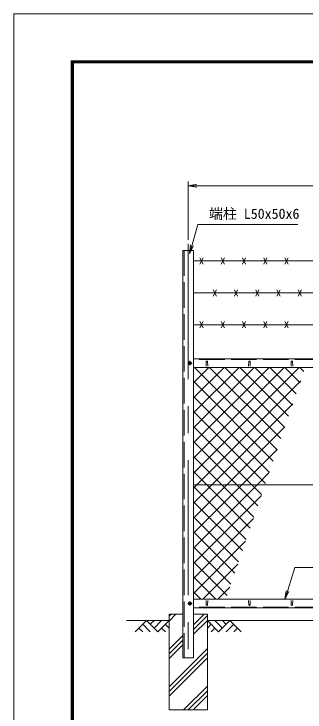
# Model space of a CAD drawing. Units: millimetres, scale not verified. Extents: x -4200 to 4200, y -2970 to 2970.
# Drawn here: x -4200 to -2830, y -311 to 2970 of the extents above; entities that cross this region are included whole.
import ezdxf
from ezdxf.enums import TextEntityAlignment as Align

# ---------------------------------------------------------------- set-up
doc = ezdxf.new("R2010")
doc.units = ezdxf.units.MM
doc.header["$LTSCALE"] = 20
doc.linetypes.add('DASHED', pattern=[7.5, 6, -1.5])
doc.linetypes.add('USER1', pattern=[50.8, 31.75, -6.35, 6.35, -6.35])
for name, color, linetype, lineweight in [('0-2_D-TTL', 7, 'Continuous', 9), ('0-3_D-STR1', 1, 'Continuous', 18), ('0-4_D-BMK', 2, 'USER1', 13), ('0-5_D-STR-DIM', 7, 'Continuous', 9), ('0-6_D-STR3', 3, 'Continuous', 13), ('0-7_D-BGD', 7, 'Continuous', 9), ('0-8_D-STR4', 7, 'Continuous', 9), ('0-9_D-DCR-HCH', 7, 'Continuous', 9), ('0-A_0', 7, 'Continuous', 9), ('0-B_D-STR2', 7, 'Continuous', 9), ('0-C_D-STR-TXT', 7, 'Continuous', 9)]:
    doc.layers.add(name, color=color, linetype=linetype, lineweight=lineweight)
doc.styles.add('ＭＳ ゴシック', font='')
doc.styles.get('ＭＳ ゴシック').set_extended_font_data('MS Gothic')

# ---------------------------------------------------------------- blocks, each defined once
blk = doc.blocks.new('_Open')
at = {"layer": '0-A_0'}
blk.add_line((-20, 3.33), (0, 0), dxfattribs=at)
blk.add_lwpolyline([(-20, -3.33), (0, 0), (-20, 0)], dxfattribs=at)

msp = doc.modelspace()

# ---------------------------------------------------------------- linework, layer by layer
at = {"layer": '0-2_D-TTL', "color": 2, "lineweight": 18}
for points in [[(-4200, 2970), (4200, 2970), (4200, -2970), (-4200, -2970)], [(-3930, 2750), (3930, 2750), (3930, -2750), (-3930, -2750)], [(-3927.5, 2747.5), (3927.5, 2747.5), (3927.5, -2747.5), (-3927.5, -2747.5)], [(-3925, 2745), (3925, 2745), (3925, -2745), (-3925, -2745)], [(-3922.5, 2742.5), (3922.5, 2742.5), (3922.5, -2742.5), (-3922.5, -2742.5)], [(-3920, 2740), (3920, 2740), (3920, -2740), (-3920, -2740)]]:
    msp.add_lwpolyline(points, close=True, dxfattribs=at)
at = {"layer": '0-3_D-STR1'}
for p, q in [((-3404.97, 1859.02), (-3404.97, -55.98)), ((-3354.97, 1859.02), (-3404.97, 1859.02)), ((-3354.97, -55.98), (-3354.97, 1859.02)), ((-1407.97, 1349.02), (-3354.97, 1349.02)), ((-3294.97, 1335.89), (-3295.72, 1314.39)), ((-3288.97, 1335.89), (-3288.22, 1314.39)), ((-3094.97, 1335.89), (-3095.72, 1314.39)), ((-3088.97, 1335.89), (-3088.22, 1314.39)), ((-2894.97, 1335.89), (-2895.72, 1314.39)), ((-2888.97, 1335.89), (-2888.22, 1314.39)), ((-3354.97, 1309.02), (-1407.97, 1309.02)), ((-3354.97, 219.02), (-1407.97, 219.02)), ((-3294.97, 192.15), (-3295.72, 213.65)), ((-3288.97, 192.15), (-3288.22, 213.65)), ((-3094.97, 192.15), (-3095.72, 213.65)), ((-3088.97, 192.15), (-3088.22, 213.65)), ((-2894.97, 192.15), (-2895.72, 213.65)), ((-2888.97, 192.15), (-2888.22, 213.65)), ((-1407.97, 179.02), (-3354.97, 179.02)), ((-3404.97, -55.98), (-3354.97, -55.98))]:
    msp.add_line(p, q, dxfattribs=at)
at = {"layer": '0-3_D-STR1', "linetype": 'DASHED'}
for p, q in [((-3398.97, 1859.02), (-3398.97, -55.98)), ((-1407.97, 1346.02), (-3354.97, 1346.02)), ((-1407.97, 182.02), (-3354.97, 182.02))]:
    msp.add_line(p, q, dxfattribs=at)
at = {"layer": '0-3_D-STR1'}
for centre, start, end in [((-3291.97, 1334.64), 22.61986, 157.38014), ((-3091.97, 1334.64), 22.61986, 157.38014), ((-2891.97, 1334.64), 22.61986, 157.38014), ((-3291.97, 193.4), 202.61986, 337.38014), ((-3091.97, 193.4), 202.61986, 337.38014), ((-2891.97, 193.4), 202.61986, 337.38014)]:
    msp.add_arc(centre, 3.25, start, end, dxfattribs=at)
at = {"layer": '0-4_D-BMK'}
for p, q in [((-3379.97, 1889.02), (-3379.97, -70.98)), ((-3361.97, 1329.02), (-3381.97, 1329.02)), ((-3371.97, 1339.02), (-3371.97, 1319.02)), ((-3361.97, 199.02), (-3381.97, 199.02)), ((-3371.97, 209.02), (-3371.97, 189.02))]:
    msp.add_line(p, q, dxfattribs=at)
at = {"layer": '0-5_D-STR-DIM'}
for p, q in [((-3379.97, 1909.02), (-3379.97, 2182.8)), ((-3339.97, 2162.8), (-1419.97, 2162.8))]:
    msp.add_line(p, q, dxfattribs=at)
at = {"layer": '0-6_D-STR3'}
for p, q in [((-3354.97, 1809.02), (-1407.97, 1809.02)), ((-3324.97, 1824.02), (-3309.97, 1794.02)), ((-3324.97, 1794.02), (-3309.97, 1824.02)), ((-3224.97, 1824.02), (-3209.97, 1794.02)), ((-3224.97, 1794.02), (-3209.97, 1824.02)), ((-3124.97, 1824.02), (-3109.97, 1794.02)), ((-3124.97, 1794.02), (-3109.97, 1824.02)), ((-3024.97, 1824.02), (-3009.97, 1794.02)), ((-3024.97, 1794.02), (-3009.97, 1824.02)), ((-2924.97, 1824.02), (-2909.97, 1794.02)), ((-2924.97, 1794.02), (-2909.97, 1824.02)), ((-3262.47, 1644.02), (-3247.47, 1674.02)), ((-3262.47, 1674.02), (-3247.47, 1644.02)), ((-3162.47, 1644.02), (-3147.47, 1674.02)), ((-3162.47, 1674.02), (-3147.47, 1644.02)), ((-3062.47, 1644.02), (-3047.47, 1674.02)), ((-3062.47, 1674.02), (-3047.47, 1644.02)), ((-2962.47, 1644.02), (-2947.47, 1674.02)), ((-2962.47, 1674.02), (-2947.47, 1644.02)), ((-2862.47, 1644.02), (-2847.47, 1674.02)), ((-2862.47, 1674.02), (-2847.47, 1644.02)), ((-3354.97, 1659.02), (-1407.97, 1659.02)), ((-3324.97, 1524.02), (-3309.97, 1494.02)), ((-3324.97, 1494.02), (-3309.97, 1524.02)), ((-3224.97, 1524.02), (-3209.97, 1494.02)), ((-3224.97, 1494.02), (-3209.97, 1524.02)), ((-3124.97, 1524.02), (-3109.97, 1494.02)), ((-3124.97, 1494.02), (-3109.97, 1524.02)), ((-3024.97, 1524.02), (-3009.97, 1494.02)), ((-3024.97, 1494.02), (-3009.97, 1524.02)), ((-2924.97, 1524.02), (-2909.97, 1494.02)), ((-2924.97, 1494.02), (-2909.97, 1524.02)), ((-3354.97, 1509.02), (-1407.97, 1509.02)), ((-1407.97, 757.27), (-3354.97, 757.27))]:
    msp.add_line(p, q, dxfattribs=at)
for points in [[(-3365.47, 1332.77), (-3371.97, 1336.52), (-3378.47, 1332.77), (-3378.47, 1325.26), (-3371.97, 1321.51), (-3365.47, 1325.26)], [(-3365.47, 202.77), (-3371.97, 206.52), (-3378.47, 202.77), (-3378.47, 195.26), (-3371.97, 191.51), (-3365.47, 195.26)]]:
    msp.add_lwpolyline(points, close=True, dxfattribs=at)
for centre in [(-3371.97, 1329.02), (-3371.97, 199.02)]:
    msp.add_circle(centre, 6.25, dxfattribs=at)
at = {"layer": '0-7_D-BGD'}
for p, q in [((-3469.97, 119.02), (-3669.97, 119.02)), ((-1469.97, 119.02), (-3289.97, 119.02))]:
    msp.add_line(p, q, dxfattribs=at)
at = {"layer": '0-8_D-STR4'}
for p, q in [((-3469.97, 149.02), (-3469.97, -300.98)), ((-3404.97, 149.02), (-3469.97, 149.02)), ((-3289.97, 149.02), (-3354.97, 149.02)), ((-3289.97, 149.02), (-3289.97, -300.98)), ((-3289.97, -300.98), (-3469.97, -300.98))]:
    msp.add_line(p, q, dxfattribs=at)
at = {"layer": '0-9_D-DCR-HCH'}
for p, q in [((-3469.97, 116.78), (-3437.73, 149.02)), ((-3469.97, 138.87), (-3459.83, 149.02)), ((-3354.97, 99.19), (-3305.15, 149.02)), ((-3354.97, 77.1), (-3289.97, 142.1)), ((-3576.4, 119.02), (-3629.61, 65.8)), ((-3594.14, 101.28), (-3558.5, 65.8)), ((-3576.4, 119.02), (-3523.19, 65.8)), ((-3558.66, 101.28), (-3540.92, 119.02)), ((-3540.92, 83.54), (-3505.45, 119.02)), ((-3523.19, 65.8), (-3469.97, 119.02)), ((-3487.71, 101.28), (-3469.97, 83.62)), ((-3354.97, 55), (-3289.97, 120)), ((-3236.76, 65.8), (-3289.97, 119.02)), ((-3272.24, 101.28), (-3289.97, 83.62)), ((-3219.03, 83.54), (-3254.5, 119.02)), ((-3183.55, 119.02), (-3236.76, 65.8)), ((-3201.2, 101.19), (-3219.03, 119.02)), ((-3165.81, 101.28), (-3201.45, 65.8)), ((-3183.55, 119.02), (-3130.34, 65.8)), ((-3611.87, 83.54), (-3594.05, 65.8)), ((-3505.45, 83.54), (-3487.63, 65.8)), ((-3254.5, 83.54), (-3272.32, 65.8)), ((-3148.08, 83.54), (-3165.89, 65.8)), ((-3469.97, -15.81), (-3404.97, 49.19)), ((-3469.97, -37.9), (-3404.97, 27.1)), ((-3469.97, -60), (-3404.97, 5)), ((-3469.97, -192.58), (-3289.97, -12.58)), ((-3469.97, -214.68), (-3289.97, -34.68)), ((-3469.97, -236.78), (-3289.97, -56.78)), ((-3401.6, -300.98), (-3289.97, -189.36)), ((-3379.5, -300.98), (-3289.97, -211.46)), ((-3357.4, -300.98), (-3289.97, -233.55))]:
    msp.add_line(p, q, dxfattribs=at)
at = {"layer": '0-B_D-STR2'}
for p, q in [((-3354.97, 1307.08), (-3353.04, 1309.02)), ((-3354.97, 1236.37), (-3282.33, 1309.02)), ((-3354.97, 1165.66), (-3211.62, 1309.02)), ((-3354.97, 1094.95), (-3140.91, 1309.02)), ((-3354.97, 1024.24), (-3070.2, 1309.02)), ((-3354.97, 953.53), (-2999.48, 1309.02)), ((-3354.97, 882.82), (-2928.77, 1309.02)), ((-3354.97, 812.11), (-2858.06, 1309.02)), ((-2962.17, 921.28), (-3349.91, 1309.02)), ((-2944.08, 973.9), (-3279.2, 1309.02)), ((-2925.99, 1026.52), (-3208.48, 1309.02)), ((-2907.9, 1079.14), (-3137.77, 1309.02)), ((-2889.81, 1131.76), (-3067.06, 1309.02)), ((-2871.72, 1184.38), (-2996.35, 1309.02)), ((-2853.63, 1237.01), (-2925.64, 1309.02)), ((-2835.54, 1289.63), (-2854.93, 1309.02)), ((-2980.26, 868.66), (-3354.97, 1243.37)), ((-3339.1, 757.27), (-2850.63, 1245.74)), ((-2998.35, 816.04), (-3354.97, 1172.66)), ((-3268.39, 757.27), (-2887.67, 1137.99)), ((-3016.44, 763.42), (-3354.97, 1101.95)), ((-3081, 757.27), (-3354.97, 1031.24)), ((-3197.68, 757.27), (-2924.72, 1030.23)), ((-3151.71, 757.27), (-3354.97, 960.53)), ((-3126.97, 757.27), (-2961.76, 922.48)), ((-3222.42, 757.27), (-3354.97, 889.82)), ((-3293.13, 757.27), (-3354.97, 819.11)), ((-3056.26, 757.27), (-2998.8, 814.72)), ((-3354.97, 741.39), (-3339.1, 757.27)), ((-3354.97, 670.68), (-3268.39, 757.27)), ((-3354.97, 599.97), (-3197.68, 757.27)), ((-3354.97, 529.26), (-3126.97, 757.27)), ((-3354.97, 458.55), (-3056.26, 757.27)), ((-3088.8, 552.94), (-3293.13, 757.27)), ((-3070.71, 605.56), (-3222.42, 757.27)), ((-3052.62, 658.18), (-3151.71, 757.27)), ((-3034.53, 710.8), (-3081, 757.27)), ((-3106.89, 500.32), (-3354.97, 748.4)), ((-3354.97, 387.84), (-3035.85, 706.97)), ((-3124.98, 447.7), (-3354.97, 677.69)), ((-3143.07, 395.08), (-3354.97, 606.98)), ((-3354.97, 317.13), (-3072.89, 599.21)), ((-3161.16, 342.46), (-3354.97, 536.27)), ((-3354.97, 246.42), (-3109.94, 491.46)), ((-3179.25, 289.84), (-3354.97, 465.56)), ((-3197.34, 237.22), (-3354.97, 394.85)), ((-3311.67, 219.02), (-3146.98, 383.7)), ((-3249.86, 219.02), (-3354.97, 324.14)), ((-3240.96, 219.02), (-3184.03, 275.94)), ((-3320.57, 219.02), (-3354.97, 253.43))]:
    msp.add_line(p, q, dxfattribs=at)
at = {"layer": '0-C_D-STR-TXT'}
for points in [[(-2863.62, 1980.07), (-3334.6, 1980.07), (-3372.68, 1845.8)], [(-2180.85, 367.88), (-2878.73, 367.88), (-2924.09, 220.93)]]:
    msp.add_lwpolyline(points, dxfattribs=at)

# ---------------------------------------------------------------- block references
at = {"layer": '0-5_D-STR-DIM', "xscale": 2, "yscale": 2, "rotation": 180}
msp.add_blockref('_Open', (-3379.97, 2162.8), dxfattribs=at)
at = {"layer": '0-C_D-STR-TXT', "xscale": 2, "yscale": 2}
for p, rotation in [((-3373.23, 1843.88), 254.16392), ((-2924.68, 219.02), 252.84683)]:
    msp.add_blockref('_Open', p, dxfattribs=dict(at, rotation=rotation))

# ---------------------------------------------------------------- texts
at = {"layer": '0-C_D-STR-TXT', "style": 'ＭＳ ゴシック'}
msp.add_text('端柱 L50x50x6', height=48.09, dxfattribs=at).set_placement((-3282.4, 1992.66), align=Align.BOTTOM_LEFT)

doc.saveas('drawing.dxf')
